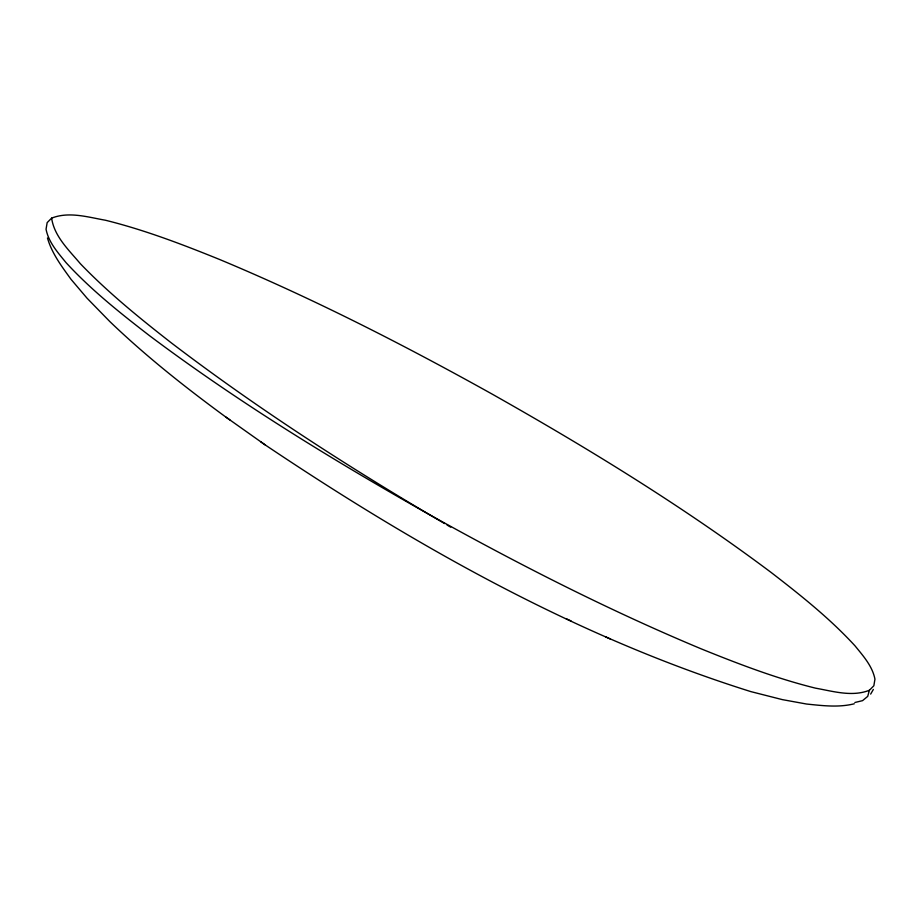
<?xml version="1.0" encoding="UTF-8"?>
<svg xmlns="http://www.w3.org/2000/svg" width="921" height="921" viewBox="0 0 921 921"><rect width="100%" height="100%" fill="white"/><g stroke="black" fill="none" stroke-linecap="round" stroke-linejoin="round"><path stroke-width="1.38" d="M869.378 690.266C852.086 697.139 833.068 691.257 815.58 688.171C776.461 678.501 738.734 664.053 701.434 648.948C608.021 609.967 517.752 563.836 429.37 514.597C333.057 460.235 238.481 402.293 149.881 335.958C120.467 313.267 91.202 290.023 66.001 262.589C57.862 252.538 48.594 242.35 46.05 229.248L47.155 222.629L51.622 218.139C68.914 211.266 87.932 217.16 105.42 220.234C144.539 229.916 182.266 244.353 219.566 259.469C312.979 298.45 403.248 344.581 491.63 393.808C587.943 448.182 682.519 506.113 771.119 572.448C800.533 595.15 829.798 618.394 854.999 645.828C863.138 655.879 872.406 666.056 874.95 679.168L873.845 685.777L869.378 690.266L867.72 696.38L862.551 700.651L854.872 702.504M873.338 689.461L870.656 694.1M854.274 703.782C838.628 707.731 822.372 705.647 806.566 704.035L782.32 699.615L750.857 691.613C576.799 637.021 416.096 546.141 265.19 444.912L260.804 441.827M566.196 618.705L571.066 620.961M605.488 636.768L610.139 638.921M444.578 523.565C350.371 468.317 258.294 409.131 171.387 342.923C139.647 318.171 108.275 292.728 80.334 263.682C68.925 250.086 54.316 236.559 51.622 218.139M447.03 525.005L450.703 527.157M47.466 237.975C51.875 253.505 61.811 266.537 71.101 279.42L87.058 298.208L109.726 321.452C145.886 356.208 185.305 387.338 225.714 416.971L229.905 419.918M225.714 416.971L265.19 444.912"/></g></svg>
